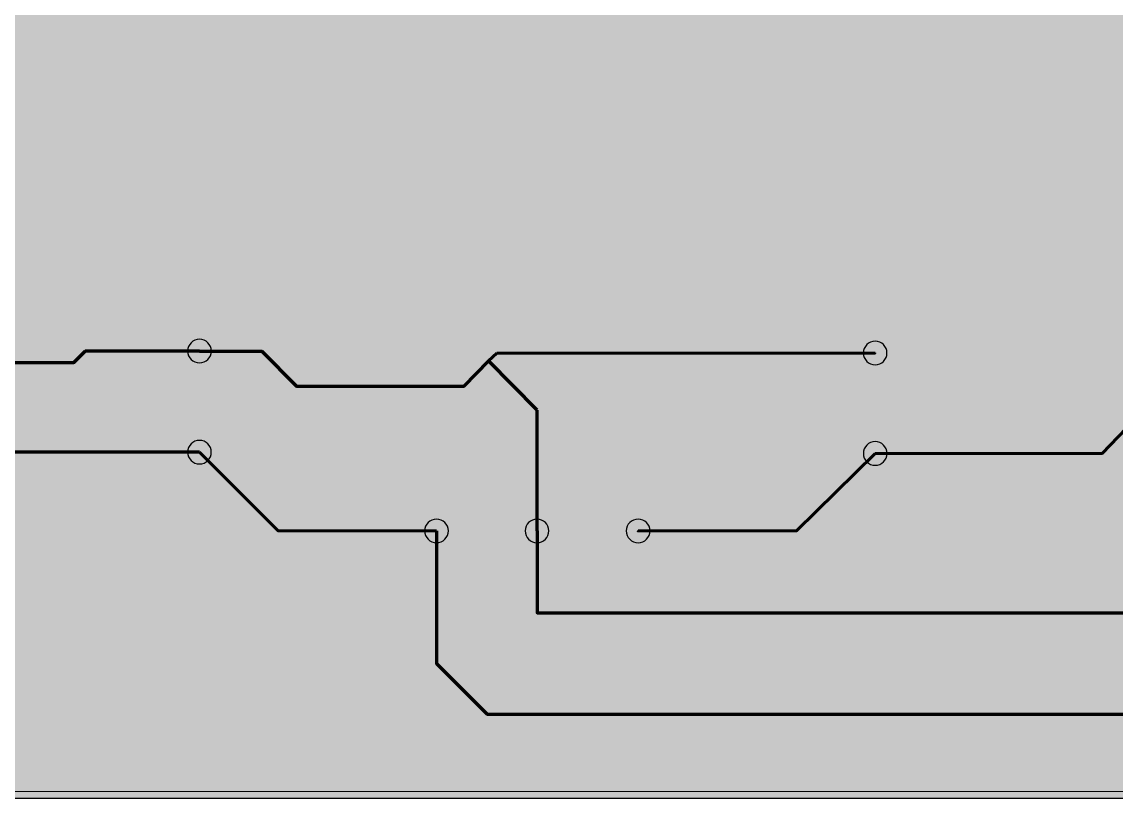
# Model space of a CAD drawing. Header units: millimetres. Extents: x -0.1 to 94.7, y 0.9 to 76.3.
# Drawn here: x 19.79 to 47.07, y 0.87 to 20.22 of the extents above; entities that cross this region are included whole.
import ezdxf

# ---------------------------------------------------------------- set-up
doc = ezdxf.new("R2010")
doc.units = ezdxf.units.MM
doc.header["$MEASUREMENT"] = 0
doc.layers.get('0').update_dxf_attribs({"linetype": 'CONTINUOUS'})

msp = doc.modelspace()

# ---------------------------------------------------------------- hatches: boundary and pattern name
for color, points in [(7, [(-0.131, 76.331), (-0.131, 0.867), (94.726, 0.867), (94.726, 76.331)]), (18, [(29.115, 8.527), (29.115, 6.53), (31.128, 6.53), (31.128, 8.527)]), (18, [(31.635, 8.527), (31.635, 6.53), (33.648, 6.53), (33.648, 8.527)]), (18, [(34.156, 8.527), (34.156, 6.53), (36.152, 6.53), (36.152, 8.527)])]:
    msp.add_hatch(color=color).paths.add_polyline_path(points)
h = msp.add_hatch(color=18)
edge = h.paths.add_edge_path()
edge.add_spline(control_points=[(25.105, 12.013), (25.105, 11.522), (24.713, 11.129), (24.222, 11.129), (24.222, 11.129), (23.731, 11.129), (23.338, 11.522), (23.338, 12.013), (23.338, 12.013), (23.338, 12.504), (23.731, 12.896), (24.222, 12.896), (24.222, 12.896), (24.713, 12.896), (25.105, 12.504), (25.105, 12.013)], knot_values=[0, 0, 0, 0, 0.0625, 0.0625, 0.0625, 0.0625, 0.125, 0.125, 0.125, 0.125, 0.1875, 0.1875, 0.1875, 0.1875, 1, 1, 1, 1], degree=3, periodic=0)
h = msp.add_hatch(color=18)
edge = h.paths.add_edge_path()
edge.add_spline(control_points=[(41.946, 11.964), (41.946, 11.489), (41.553, 11.096), (41.062, 11.096), (41.062, 11.096), (40.571, 11.096), (40.178, 11.489), (40.178, 11.964), (40.178, 11.964), (40.178, 12.455), (40.571, 12.847), (41.062, 12.847), (41.062, 12.847), (41.553, 12.847), (41.946, 12.455), (41.946, 11.964)], knot_values=[0, 0, 0, 0, 0.0625, 0.0625, 0.0625, 0.0625, 0.125, 0.125, 0.125, 0.125, 0.1875, 0.1875, 0.1875, 0.1875, 1, 1, 1, 1], degree=3, periodic=0)
h = msp.add_hatch(color=18)
edge = h.paths.add_edge_path()
edge.add_spline(control_points=[(21.996, 12.013), (21.996, 11.669), (21.718, 11.391), (21.374, 11.391), (21.374, 11.391), (21.03, 11.391), (20.736, 11.669), (20.736, 12.013), (20.736, 12.013), (20.736, 12.356), (21.03, 12.635), (21.374, 12.635), (21.374, 12.635), (21.718, 12.635), (21.996, 12.356), (21.996, 12.013)], knot_values=[0, 0, 0, 0, 0.0625, 0.0625, 0.0625, 0.0625, 0.125, 0.125, 0.125, 0.125, 0.1875, 0.1875, 0.1875, 0.1875, 1, 1, 1, 1], degree=3, periodic=0)
h = msp.add_hatch(color=18)
edge = h.paths.add_edge_path()
edge.add_spline(control_points=[(26.398, 12.013), (26.398, 11.669), (26.12, 11.391), (25.776, 11.391), (25.776, 11.391), (25.416, 11.391), (25.138, 11.669), (25.138, 12.013), (25.138, 12.013), (25.138, 12.356), (25.416, 12.635), (25.776, 12.635), (25.776, 12.635), (26.12, 12.635), (26.398, 12.356), (26.398, 12.013)], knot_values=[0, 0, 0, 0, 0.0625, 0.0625, 0.0625, 0.0625, 0.125, 0.125, 0.125, 0.125, 0.1875, 0.1875, 0.1875, 0.1875, 1, 1, 1, 1], degree=3, periodic=0)
h = msp.add_hatch(color=18)
edge = h.paths.add_edge_path()
edge.add_spline(control_points=[(21.701, 11.718), (21.701, 11.374), (21.423, 11.096), (21.079, 11.096), (21.079, 11.096), (20.736, 11.096), (20.441, 11.374), (20.441, 11.718), (20.441, 11.718), (20.441, 12.062), (20.736, 12.34), (21.079, 12.34), (21.079, 12.34), (21.423, 12.34), (21.701, 12.062), (21.701, 11.718)], knot_values=[0, 0, 0, 0, 0.0625, 0.0625, 0.0625, 0.0625, 0.125, 0.125, 0.125, 0.125, 0.1875, 0.1875, 0.1875, 0.1875, 1, 1, 1, 1], degree=3, periodic=0)
h = msp.add_hatch(color=18)
edge = h.paths.add_edge_path()
edge.add_spline(control_points=[(32.061, 11.767), (32.061, 11.407), (31.766, 11.129), (31.423, 11.129), (31.423, 11.129), (31.079, 11.129), (30.801, 11.407), (30.801, 11.767), (30.801, 11.767), (30.801, 12.111), (31.079, 12.389), (31.423, 12.389), (31.423, 12.389), (31.766, 12.389), (32.061, 12.111), (32.061, 11.767)], knot_values=[0, 0, 0, 0, 0.0625, 0.0625, 0.0625, 0.0625, 0.125, 0.125, 0.125, 0.125, 0.1875, 0.1875, 0.1875, 0.1875, 1, 1, 1, 1], degree=3, periodic=0)
h = msp.add_hatch(color=18)
edge = h.paths.add_edge_path()
edge.add_spline(control_points=[(31.717, 11.767), (31.717, 11.603), (31.586, 11.473), (31.423, 11.473), (31.423, 11.473), (31.259, 11.473), (31.128, 11.603), (31.128, 11.767), (31.128, 11.767), (31.128, 11.914), (31.259, 12.045), (31.423, 12.045), (31.423, 12.045), (31.586, 12.045), (31.717, 11.914), (31.717, 11.767)], knot_values=[0, 0, 0, 0, 0.0625, 0.0625, 0.0625, 0.0625, 0.125, 0.125, 0.125, 0.125, 0.1875, 0.1875, 0.1875, 0.1875, 1, 1, 1, 1], degree=3, periodic=0)
h = msp.add_hatch(color=18)
edge = h.paths.add_edge_path()
edge.add_spline(control_points=[(31.93, 11.964), (31.93, 11.8), (31.799, 11.669), (31.635, 11.669), (31.635, 11.669), (31.472, 11.669), (31.341, 11.8), (31.341, 11.964), (31.341, 11.964), (31.341, 12.127), (31.472, 12.258), (31.635, 12.258), (31.635, 12.258), (31.799, 12.258), (31.93, 12.127), (31.93, 11.964)], knot_values=[0, 0, 0, 0, 0.0625, 0.0625, 0.0625, 0.0625, 0.125, 0.125, 0.125, 0.125, 0.1875, 0.1875, 0.1875, 0.1875, 1, 1, 1, 1], degree=3, periodic=0)
h = msp.add_hatch(color=18)
edge = h.paths.add_edge_path()
edge.add_spline(control_points=[(27.282, 11.129), (27.282, 10.785), (27.004, 10.507), (26.644, 10.507), (26.644, 10.507), (26.3, 10.507), (26.022, 10.785), (26.022, 11.129), (26.022, 11.129), (26.022, 11.473), (26.3, 11.767), (26.644, 11.767), (26.644, 11.767), (27.004, 11.767), (27.282, 11.473), (27.282, 11.129)], knot_values=[0, 0, 0, 0, 0.0625, 0.0625, 0.0625, 0.0625, 0.125, 0.125, 0.125, 0.125, 0.1875, 0.1875, 0.1875, 0.1875, 1, 1, 1, 1], degree=3, periodic=0)
h = msp.add_hatch(color=18)
edge = h.paths.add_edge_path()
edge.add_spline(control_points=[(31.423, 11.129), (31.423, 10.785), (31.144, 10.507), (30.801, 10.507), (30.801, 10.507), (30.457, 10.507), (30.163, 10.785), (30.163, 11.129), (30.163, 11.129), (30.163, 11.473), (30.457, 11.767), (30.801, 11.767), (30.801, 11.767), (31.144, 11.767), (31.423, 11.473), (31.423, 11.129)], knot_values=[0, 0, 0, 0, 0.0625, 0.0625, 0.0625, 0.0625, 0.125, 0.125, 0.125, 0.125, 0.1875, 0.1875, 0.1875, 0.1875, 1, 1, 1, 1], degree=3, periodic=0)
h = msp.add_hatch(color=18)
edge = h.paths.add_edge_path()
edge.add_spline(control_points=[(33.272, 10.54), (33.272, 10.196), (32.994, 9.918), (32.634, 9.918), (32.634, 9.918), (32.29, 9.918), (32.012, 10.196), (32.012, 10.54), (32.012, 10.54), (32.012, 10.9), (32.29, 11.178), (32.634, 11.178), (32.634, 11.178), (32.994, 11.178), (33.272, 10.9), (33.272, 10.54)], knot_values=[0, 0, 0, 0, 0.0625, 0.0625, 0.0625, 0.0625, 0.125, 0.125, 0.125, 0.125, 0.1875, 0.1875, 0.1875, 0.1875, 1, 1, 1, 1], degree=3, periodic=0)
h = msp.add_hatch(color=18)
edge = h.paths.add_edge_path()
edge.add_spline(control_points=[(25.105, 9.492), (25.105, 9.018), (24.713, 8.625), (24.222, 8.625), (24.222, 8.625), (23.731, 8.625), (23.338, 9.018), (23.338, 9.492), (23.338, 9.492), (23.338, 9.983), (23.731, 10.376), (24.222, 10.376), (24.222, 10.376), (24.713, 10.376), (25.105, 9.983), (25.105, 9.492)], knot_values=[0, 0, 0, 0, 0.0625, 0.0625, 0.0625, 0.0625, 0.125, 0.125, 0.125, 0.125, 0.1875, 0.1875, 0.1875, 0.1875, 1, 1, 1, 1], degree=3, periodic=0)
h = msp.add_hatch(color=18)
edge = h.paths.add_edge_path()
edge.add_spline(control_points=[(41.946, 9.46), (41.946, 8.969), (41.553, 8.576), (41.062, 8.576), (41.062, 8.576), (40.571, 8.576), (40.178, 8.969), (40.178, 9.46), (40.178, 9.46), (40.178, 9.934), (40.571, 10.343), (41.062, 10.343), (41.062, 10.343), (41.553, 10.343), (41.946, 9.934), (41.946, 9.46)], knot_values=[0, 0, 0, 0, 0.0625, 0.0625, 0.0625, 0.0625, 0.125, 0.125, 0.125, 0.125, 0.1875, 0.1875, 0.1875, 0.1875, 1, 1, 1, 1], degree=3, periodic=0)
h = msp.add_hatch(color=18)
edge = h.paths.add_edge_path()
edge.add_spline(control_points=[(47.003, 9.46), (47.003, 9.296), (46.872, 9.165), (46.725, 9.165), (46.725, 9.165), (46.561, 9.165), (46.43, 9.296), (46.43, 9.46), (46.43, 9.46), (46.43, 9.623), (46.561, 9.754), (46.725, 9.754), (46.725, 9.754), (46.872, 9.754), (47.003, 9.623), (47.003, 9.46)], knot_values=[0, 0, 0, 0, 0.0625, 0.0625, 0.0625, 0.0625, 0.125, 0.125, 0.125, 0.125, 0.1875, 0.1875, 0.1875, 0.1875, 1, 1, 1, 1], degree=3, periodic=0)
h = msp.add_hatch(color=18)
edge = h.paths.add_edge_path()
edge.add_spline(control_points=[(26.48, 7.528), (26.48, 7.365), (26.349, 7.234), (26.186, 7.234), (26.186, 7.234), (26.022, 7.234), (25.891, 7.365), (25.891, 7.528), (25.891, 7.528), (25.891, 7.692), (26.022, 7.823), (26.186, 7.823), (26.186, 7.823), (26.349, 7.823), (26.48, 7.692), (26.48, 7.528)], knot_values=[0, 0, 0, 0, 0.0625, 0.0625, 0.0625, 0.0625, 0.125, 0.125, 0.125, 0.125, 0.1875, 0.1875, 0.1875, 0.1875, 1, 1, 1, 1], degree=3, periodic=0)
h = msp.add_hatch(color=18)
edge = h.paths.add_edge_path()
edge.add_spline(control_points=[(39.393, 7.528), (39.393, 7.365), (39.262, 7.234), (39.098, 7.234), (39.098, 7.234), (38.935, 7.234), (38.804, 7.365), (38.804, 7.528), (38.804, 7.528), (38.804, 7.692), (38.935, 7.823), (39.098, 7.823), (39.098, 7.823), (39.262, 7.823), (39.393, 7.692), (39.393, 7.528)], knot_values=[0, 0, 0, 0, 0.0625, 0.0625, 0.0625, 0.0625, 0.125, 0.125, 0.125, 0.125, 0.1875, 0.1875, 0.1875, 0.1875, 1, 1, 1, 1], degree=3, periodic=0)
h = msp.add_hatch(color=18)
edge = h.paths.add_edge_path()
edge.add_spline(control_points=[(33.272, 5.483), (33.272, 5.123), (32.994, 4.844), (32.634, 4.844), (32.634, 4.844), (32.29, 4.844), (32.012, 5.123), (32.012, 5.483), (32.012, 5.483), (32.012, 5.826), (32.29, 6.105), (32.634, 6.105), (32.634, 6.105), (32.994, 6.105), (33.272, 5.826), (33.272, 5.483)], knot_values=[0, 0, 0, 0, 0.0625, 0.0625, 0.0625, 0.0625, 0.125, 0.125, 0.125, 0.125, 0.1875, 0.1875, 0.1875, 0.1875, 1, 1, 1, 1], degree=3, periodic=0)
h = msp.add_hatch(color=18)
edge = h.paths.add_edge_path()
edge.add_spline(control_points=[(30.752, 4.222), (30.752, 3.879), (30.473, 3.584), (30.13, 3.584), (30.13, 3.584), (29.786, 3.584), (29.491, 3.879), (29.491, 4.222), (29.491, 4.222), (29.491, 4.566), (29.786, 4.844), (30.13, 4.844), (30.13, 4.844), (30.473, 4.844), (30.752, 4.566), (30.752, 4.222)], knot_values=[0, 0, 0, 0, 0.0625, 0.0625, 0.0625, 0.0625, 0.125, 0.125, 0.125, 0.125, 0.1875, 0.1875, 0.1875, 0.1875, 1, 1, 1, 1], degree=3, periodic=0)
h = msp.add_hatch(color=18)
edge = h.paths.add_edge_path()
edge.add_spline(control_points=[(32.012, 2.962), (32.012, 2.619), (31.734, 2.34), (31.39, 2.34), (31.39, 2.34), (31.03, 2.34), (30.752, 2.619), (30.752, 2.962), (30.752, 2.962), (30.752, 3.306), (31.03, 3.584), (31.39, 3.584), (31.39, 3.584), (31.734, 3.584), (32.012, 3.306), (32.012, 2.962)], knot_values=[0, 0, 0, 0, 0.0625, 0.0625, 0.0625, 0.0625, 0.125, 0.125, 0.125, 0.125, 0.1875, 0.1875, 0.1875, 0.1875, 1, 1, 1, 1], degree=3, periodic=0)

# ---------------------------------------------------------------- linework, layer by layer
at = {"color": 18, "linetype": 'Continuous', "lineweight": -2}
msp.add_lwpolyline([(-0.131, 76.331), (-0.131, 0.867), (94.726, 0.867), (94.726, 76.331)], close=True, dxfattribs=at)
at = {"color": 18, "linetype": 'Continuous', "lineweight": 15}
msp.add_lwpolyline([(0, 76.2), (94.612, 76.2), (94.612, 1.031), (0, 1.031)], close=True, dxfattribs=at)
at = {"color": 18, "linetype": 'Continuous', "lineweight": 120}
for points in [[(21.374, 12.013), (21.079, 11.718), (21.079, 11.718)], [(24.222, 12.013), (21.374, 12.013), (21.374, 12.013)], [(24.222, 12.013), (25.776, 12.013), (25.776, 12.013)], [(26.644, 11.129), (25.776, 12.013), (25.776, 12.013)], [(31.423, 11.767), (30.801, 11.129), (30.801, 11.129)], [(32.634, 10.54), (31.423, 11.767), (31.423, 11.767)], [(21.079, 11.718), (16.808, 11.718), (16.808, 11.718)], [(30.801, 11.129), (26.644, 11.129), (26.644, 11.129)], [(32.634, 7.528), (32.634, 10.54), (32.634, 10.54)], [(24.222, 9.492), (18.019, 9.492), (18.019, 9.492)], [(30.13, 7.528), (30.13, 4.222), (30.13, 4.222)], [(32.634, 7.528), (32.634, 5.483), (32.634, 5.483)], [(32.634, 5.483), (62.305, 5.483), (62.305, 5.483)], [(30.13, 4.222), (31.39, 2.962), (31.39, 2.962)], [(31.39, 2.962), (89.833, 2.962), (89.833, 2.962)]]:
    msp.add_lwpolyline(points, dxfattribs=at)
at = {"color": 18, "linetype": 'Continuous', "lineweight": 60}
for points in [[(31.423, 11.767), (31.635, 11.964), (31.635, 11.964)], [(31.635, 11.964), (41.062, 11.964), (41.062, 11.964)], [(46.725, 9.46), (47.723, 10.507), (47.723, 10.507)], [(26.186, 7.528), (24.222, 9.492), (24.222, 9.492)], [(41.062, 9.46), (39.098, 7.528), (39.098, 7.528)], [(41.062, 9.46), (46.725, 9.46), (46.725, 9.46)], [(30.13, 7.528), (26.186, 7.528), (26.186, 7.528)], [(39.098, 7.528), (35.154, 7.528), (35.154, 7.528)]]:
    msp.add_lwpolyline(points, dxfattribs=at)
at = {"color": 18, "linetype": 'Continuous', "lineweight": -2}
for points in [[(24.516, 12.013), (24.516, 11.849), (24.385, 11.718), (24.222, 11.718), (24.222, 11.718), (24.058, 11.718), (23.927, 11.849), (23.927, 12.013), (23.927, 12.013), (23.927, 12.176), (24.058, 12.307), (24.222, 12.307), (24.222, 12.307), (24.385, 12.307), (24.516, 12.176), (24.516, 12.013)], [(41.357, 11.964), (41.357, 11.8), (41.226, 11.669), (41.062, 11.669), (41.062, 11.669), (40.899, 11.669), (40.768, 11.8), (40.768, 11.964), (40.768, 11.964), (40.768, 12.127), (40.899, 12.258), (41.062, 12.258), (41.062, 12.258), (41.226, 12.258), (41.357, 12.127), (41.357, 11.964)], [(24.516, 9.492), (24.516, 9.329), (24.385, 9.198), (24.222, 9.198), (24.222, 9.198), (24.058, 9.198), (23.927, 9.329), (23.927, 9.492), (23.927, 9.492), (23.927, 9.656), (24.058, 9.787), (24.222, 9.787), (24.222, 9.787), (24.385, 9.787), (24.516, 9.656), (24.516, 9.492)], [(41.357, 9.46), (41.357, 9.296), (41.226, 9.165), (41.062, 9.165), (41.062, 9.165), (40.899, 9.165), (40.768, 9.296), (40.768, 9.46), (40.768, 9.46), (40.768, 9.623), (40.899, 9.754), (41.062, 9.754), (41.062, 9.754), (41.226, 9.754), (41.357, 9.623), (41.357, 9.46)], [(30.424, 7.528), (30.424, 7.365), (30.293, 7.234), (30.13, 7.234), (30.13, 7.234), (29.966, 7.234), (29.835, 7.365), (29.835, 7.528), (29.835, 7.528), (29.835, 7.692), (29.966, 7.823), (30.13, 7.823), (30.13, 7.823), (30.293, 7.823), (30.424, 7.692), (30.424, 7.528)], [(32.928, 7.528), (32.928, 7.365), (32.797, 7.234), (32.634, 7.234), (32.634, 7.234), (32.47, 7.234), (32.339, 7.365), (32.339, 7.528), (32.339, 7.528), (32.339, 7.692), (32.47, 7.823), (32.634, 7.823), (32.634, 7.823), (32.797, 7.823), (32.928, 7.692), (32.928, 7.528)], [(35.449, 7.528), (35.449, 7.365), (35.318, 7.234), (35.154, 7.234), (35.154, 7.234), (34.99, 7.234), (34.86, 7.365), (34.86, 7.528), (34.86, 7.528), (34.86, 7.692), (34.99, 7.823), (35.154, 7.823), (35.154, 7.823), (35.318, 7.823), (35.449, 7.692), (35.449, 7.528)]]:
    msp.add_open_spline(points, degree=3, knots=[0, 0, 0, 0, 0.0625, 0.0625, 0.0625, 0.0625, 0.125, 0.125, 0.125, 0.125, 0.1875, 0.1875, 0.1875, 0.1875, 1, 1, 1, 1], dxfattribs=at)

doc.saveas('drawing.dxf')
